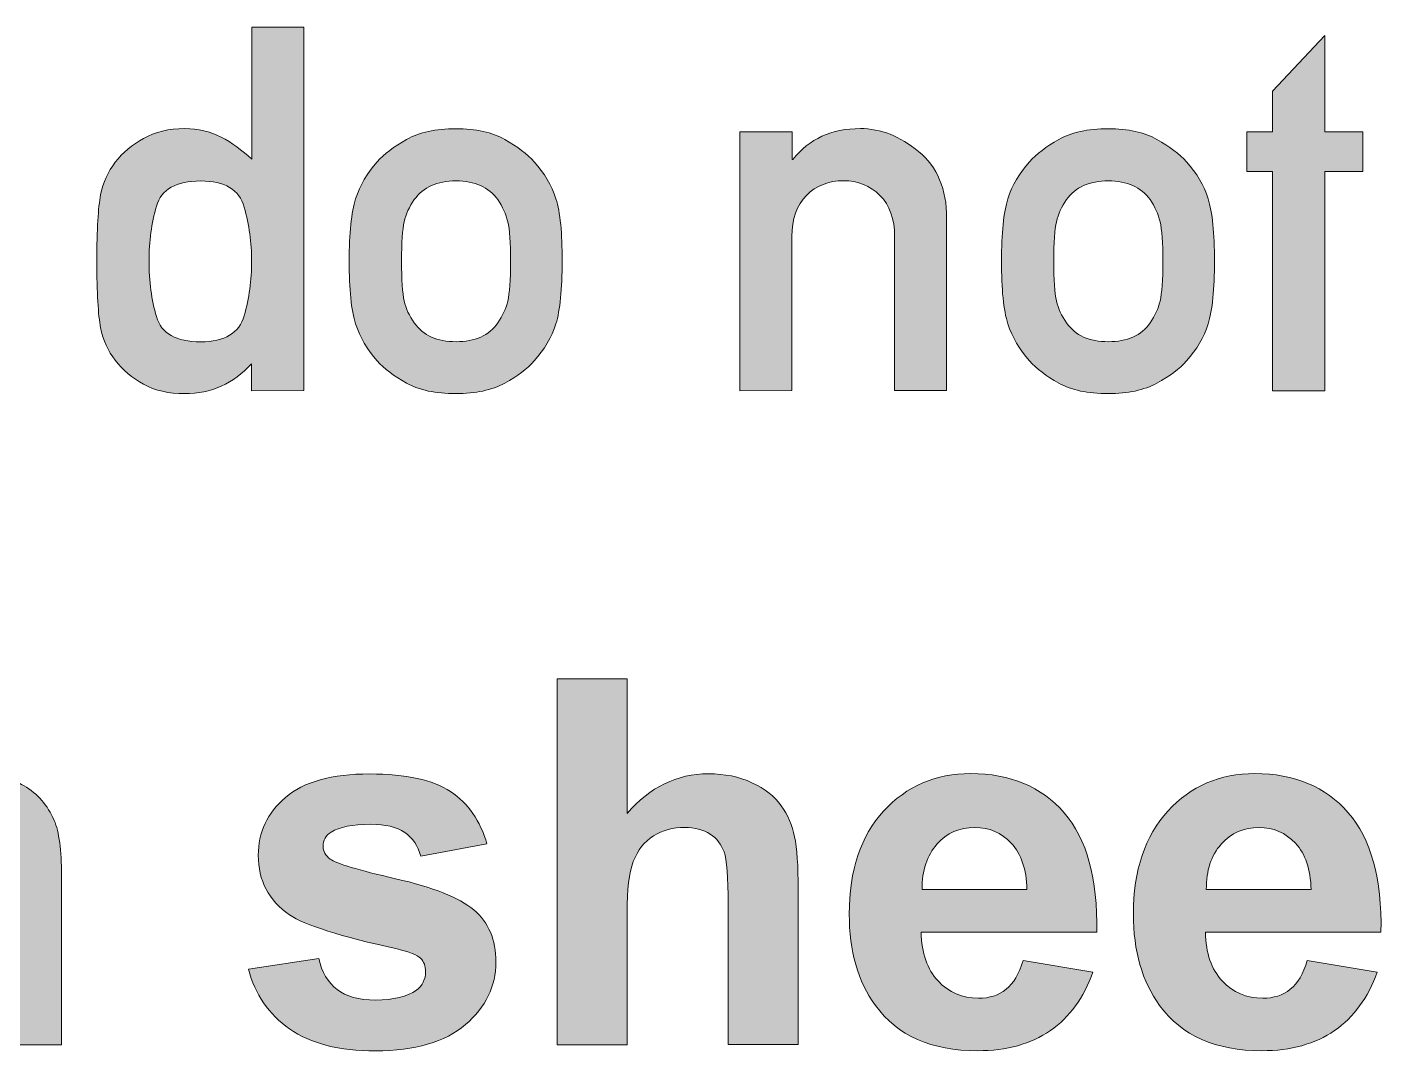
# Model space of a CAD drawing. Header units: inches. Extents: x 247 to 2765, y -1897 to -1110.
# Drawn here: x 1174.27 to 1185.49, y -1561.99 to -1553.51 of the extents above; entities that cross this region are included whole.
import ezdxf

# ---------------------------------------------------------------- set-up
doc = ezdxf.new("R2010")
doc.units = ezdxf.units.IN
doc.header["$MEASUREMENT"] = 0
doc.layers.add('Layer 1', color=7, linetype='Continuous')

# ---------------------------------------------------------------- blocks, each defined once
blk = doc.blocks.new('block 197')
at = {"layer": 'Layer 1', "true_color": 0x010101}
h = blk.add_hatch(color=18, dxfattribs=at)
h.dxf.hatch_style = 2
edge = h.paths.add_edge_path()
edge.add_spline(control_points=[(1176.129, -1556.522), (1176.129, -1556.522), (1176.129, -1556.298), (1176.129, -1556.298), (1175.979, -1556.464), (1175.794, -1556.546), (1175.575, -1556.546), (1175.443, -1556.546), (1175.33, -1556.521), (1175.234, -1556.468), (1175.139, -1556.417), (1175.061, -1556.35), (1175, -1556.27), (1174.94, -1556.193), (1174.899, -1556.103), (1174.878, -1555.999), (1174.858, -1555.895), (1174.847, -1555.711), (1174.847, -1555.447), (1174.847, -1555.185), (1174.858, -1555.002), (1174.878, -1554.9), (1174.899, -1554.797), (1174.94, -1554.706), (1175, -1554.629), (1175.061, -1554.549), (1175.14, -1554.483), (1175.234, -1554.431), (1175.33, -1554.378), (1175.443, -1554.35), (1175.575, -1554.35), (1175.686, -1554.35), (1175.786, -1554.374), (1175.876, -1554.421), (1175.965, -1554.467), (1176.05, -1554.529), (1176.13, -1554.604), (1176.13, -1554.604), (1176.13, -1553.509), (1176.13, -1553.509), (1176.13, -1553.509), (1176.563, -1553.509), (1176.563, -1553.509), (1176.563, -1553.509), (1176.563, -1556.521), (1176.563, -1556.521), (1176.563, -1556.521), (1176.129, -1556.522), (1176.129, -1556.522), (1176.129, -1556.522), (1176.129, -1556.522), (1176.129, -1556.522)], knot_values=[0, 0, 0, 0, 1, 1, 1, 2, 2, 2, 3, 3, 3, 4, 4, 4, 5, 5, 5, 6, 6, 6, 7, 7, 7, 8, 8, 8, 9, 9, 9, 10, 10, 10, 11, 11, 11, 12, 12, 12, 13, 13, 13, 14, 14, 14, 15, 15, 15, 16, 16, 16, 17, 17, 17, 17], degree=3, periodic=1)
edge = h.paths.add_edge_path()
edge.add_spline(control_points=[(1175.707, -1554.784), (1175.503, -1554.784), (1175.381, -1554.853), (1175.341, -1554.993), (1175.3, -1555.132), (1175.279, -1555.283), (1175.279, -1555.448), (1175.279, -1555.616), (1175.3, -1555.769), (1175.341, -1555.908), (1175.381, -1556.048), (1175.503, -1556.117), (1175.707, -1556.117), (1175.907, -1556.117), (1176.027, -1556.045), (1176.068, -1555.901), (1176.108, -1555.757), (1176.129, -1555.605), (1176.129, -1555.449), (1176.129, -1555.295), (1176.108, -1555.147), (1176.068, -1555.001), (1176.027, -1554.856), (1175.907, -1554.784), (1175.707, -1554.784)], knot_values=[0, 0, 0, 0, 1, 1, 1, 2, 2, 2, 3, 3, 3, 4, 4, 4, 5, 5, 5, 6, 6, 6, 7, 7, 7, 8, 8, 8, 8], degree=3, periodic=1)
h = blk.add_hatch(color=18, dxfattribs=at)
h.dxf.hatch_style = 2
h.paths.add_polyline_path([(1184.587, -1556.524), (1184.587, -1554.707), (1184.373, -1554.707), (1184.373, -1554.376), (1184.587, -1554.376), (1184.587, -1554.039), (1185.02, -1553.578), (1185.02, -1554.376), (1185.334, -1554.376), (1185.334, -1554.707), (1185.02, -1554.707), (1185.02, -1556.524)])
h = blk.add_hatch(color=18, dxfattribs=at)
h.dxf.hatch_style = 2
edge = h.paths.add_edge_path()
edge.add_spline(control_points=[(1176.937, -1555.447), (1176.937, -1555.217), (1176.955, -1555.044), (1176.991, -1554.932), (1177.026, -1554.819), (1177.086, -1554.717), (1177.169, -1554.626), (1177.228, -1554.561), (1177.309, -1554.499), (1177.413, -1554.44), (1177.517, -1554.381), (1177.654, -1554.351), (1177.821, -1554.351), (1177.987, -1554.351), (1178.122, -1554.381), (1178.226, -1554.44), (1178.33, -1554.499), (1178.412, -1554.561), (1178.471, -1554.626), (1178.554, -1554.717), (1178.613, -1554.819), (1178.65, -1554.932), (1178.686, -1555.044), (1178.702, -1555.217), (1178.702, -1555.447), (1178.702, -1555.681), (1178.684, -1555.854), (1178.65, -1555.968), (1178.613, -1556.081), (1178.554, -1556.183), (1178.471, -1556.274), (1178.412, -1556.34), (1178.331, -1556.402), (1178.226, -1556.459), (1178.121, -1556.517), (1177.985, -1556.546), (1177.821, -1556.546), (1177.653, -1556.546), (1177.517, -1556.517), (1177.413, -1556.459), (1177.309, -1556.402), (1177.228, -1556.339), (1177.169, -1556.274), (1177.086, -1556.183), (1177.027, -1556.081), (1176.991, -1555.968), (1176.954, -1555.855), (1176.937, -1555.682), (1176.937, -1555.447)], knot_values=[0, 0, 0, 0, 1, 1, 1, 2, 2, 2, 3, 3, 3, 4, 4, 4, 5, 5, 5, 6, 6, 6, 7, 7, 7, 8, 8, 8, 9, 9, 9, 10, 10, 10, 11, 11, 11, 12, 12, 12, 13, 13, 13, 14, 14, 14, 15, 15, 15, 16, 16, 16, 16], degree=3, periodic=1)
edge = h.paths.add_edge_path()
edge.add_spline(control_points=[(1178.275, -1555.451), (1178.275, -1555.295), (1178.267, -1555.186), (1178.251, -1555.122), (1178.235, -1555.058), (1178.208, -1554.997), (1178.17, -1554.939), (1178.094, -1554.835), (1177.979, -1554.783), (1177.823, -1554.783), (1177.665, -1554.783), (1177.55, -1554.835), (1177.477, -1554.939), (1177.435, -1554.997), (1177.407, -1555.058), (1177.393, -1555.122), (1177.378, -1555.186), (1177.371, -1555.293), (1177.371, -1555.447), (1177.371, -1555.603), (1177.378, -1555.715), (1177.393, -1555.778), (1177.407, -1555.842), (1177.435, -1555.903), (1177.477, -1555.959), (1177.55, -1556.064), (1177.665, -1556.116), (1177.823, -1556.116), (1177.979, -1556.116), (1178.095, -1556.064), (1178.17, -1555.959), (1178.208, -1555.903), (1178.237, -1555.843), (1178.251, -1555.779), (1178.266, -1555.716), (1178.275, -1555.607), (1178.275, -1555.451)], knot_values=[0, 0, 0, 0, 1, 1, 1, 2, 2, 2, 3, 3, 3, 4, 4, 4, 5, 5, 5, 6, 6, 6, 7, 7, 7, 8, 8, 8, 9, 9, 9, 10, 10, 10, 11, 11, 11, 12, 12, 12, 12], degree=3, periodic=1)
h = blk.add_hatch(color=18, dxfattribs=at)
h.dxf.hatch_style = 2
edge = h.paths.add_edge_path()
edge.add_spline(control_points=[(1180.174, -1556.522), (1180.174, -1556.522), (1180.174, -1554.376), (1180.174, -1554.376), (1180.174, -1554.376), (1180.607, -1554.376), (1180.607, -1554.376), (1180.607, -1554.376), (1180.607, -1554.605), (1180.607, -1554.605), (1180.607, -1554.605), (1180.614, -1554.605), (1180.614, -1554.605), (1180.748, -1554.436), (1180.934, -1554.35), (1181.172, -1554.35), (1181.339, -1554.35), (1181.5, -1554.414), (1181.655, -1554.54), (1181.809, -1554.667), (1181.887, -1554.852), (1181.887, -1555.094), (1181.887, -1555.094), (1181.887, -1556.521), (1181.887, -1556.521), (1181.887, -1556.521), (1181.456, -1556.521), (1181.456, -1556.521), (1181.456, -1556.521), (1181.456, -1555.243), (1181.456, -1555.243), (1181.456, -1555.099), (1181.415, -1554.986), (1181.334, -1554.904), (1181.253, -1554.823), (1181.153, -1554.782), (1181.033, -1554.782), (1180.908, -1554.782), (1180.806, -1554.822), (1180.726, -1554.904), (1180.645, -1554.985), (1180.604, -1555.099), (1180.604, -1555.243), (1180.604, -1555.243), (1180.604, -1556.521), (1180.604, -1556.521), (1180.604, -1556.521), (1180.174, -1556.522), (1180.174, -1556.522), (1180.174, -1556.522), (1180.174, -1556.522), (1180.174, -1556.522)], knot_values=[0, 0, 0, 0, 1, 1, 1, 2, 2, 2, 3, 3, 3, 4, 4, 4, 5, 5, 5, 6, 6, 6, 7, 7, 7, 8, 8, 8, 9, 9, 9, 10, 10, 10, 11, 11, 11, 12, 12, 12, 13, 13, 13, 14, 14, 14, 15, 15, 15, 16, 16, 16, 17, 17, 17, 17], degree=3, periodic=1)
h = blk.add_hatch(color=18, dxfattribs=at)
h.dxf.hatch_style = 2
edge = h.paths.add_edge_path()
edge.add_spline(control_points=[(1182.341, -1555.447), (1182.341, -1555.217), (1182.359, -1555.044), (1182.394, -1554.932), (1182.43, -1554.819), (1182.49, -1554.717), (1182.572, -1554.626), (1182.631, -1554.561), (1182.712, -1554.499), (1182.817, -1554.44), (1182.921, -1554.381), (1183.057, -1554.351), (1183.225, -1554.351), (1183.39, -1554.351), (1183.525, -1554.381), (1183.629, -1554.44), (1183.733, -1554.499), (1183.816, -1554.561), (1183.875, -1554.626), (1183.958, -1554.717), (1184.017, -1554.819), (1184.053, -1554.932), (1184.089, -1555.044), (1184.106, -1555.217), (1184.106, -1555.447), (1184.106, -1555.681), (1184.088, -1555.854), (1184.053, -1555.968), (1184.017, -1556.081), (1183.958, -1556.183), (1183.875, -1556.274), (1183.816, -1556.34), (1183.734, -1556.402), (1183.629, -1556.459), (1183.524, -1556.517), (1183.389, -1556.546), (1183.225, -1556.546), (1183.056, -1556.546), (1182.921, -1556.517), (1182.817, -1556.459), (1182.712, -1556.402), (1182.631, -1556.339), (1182.572, -1556.274), (1182.49, -1556.183), (1182.431, -1556.081), (1182.394, -1555.968), (1182.358, -1555.855), (1182.341, -1555.682), (1182.341, -1555.447)], knot_values=[0, 0, 0, 0, 1, 1, 1, 2, 2, 2, 3, 3, 3, 4, 4, 4, 5, 5, 5, 6, 6, 6, 7, 7, 7, 8, 8, 8, 9, 9, 9, 10, 10, 10, 11, 11, 11, 12, 12, 12, 13, 13, 13, 14, 14, 14, 15, 15, 15, 16, 16, 16, 16], degree=3, periodic=1)
edge = h.paths.add_edge_path()
edge.add_spline(control_points=[(1183.678, -1555.451), (1183.678, -1555.295), (1183.671, -1555.186), (1183.655, -1555.122), (1183.639, -1555.058), (1183.612, -1554.997), (1183.574, -1554.939), (1183.497, -1554.835), (1183.382, -1554.783), (1183.227, -1554.783), (1183.068, -1554.783), (1182.953, -1554.835), (1182.88, -1554.939), (1182.839, -1554.997), (1182.811, -1555.058), (1182.797, -1555.122), (1182.782, -1555.186), (1182.774, -1555.293), (1182.774, -1555.447), (1182.774, -1555.603), (1182.782, -1555.715), (1182.797, -1555.778), (1182.811, -1555.842), (1182.839, -1555.903), (1182.88, -1555.959), (1182.953, -1556.064), (1183.068, -1556.116), (1183.227, -1556.116), (1183.382, -1556.116), (1183.499, -1556.064), (1183.574, -1555.959), (1183.612, -1555.903), (1183.64, -1555.843), (1183.655, -1555.779), (1183.67, -1555.716), (1183.678, -1555.607), (1183.678, -1555.451)], knot_values=[0, 0, 0, 0, 1, 1, 1, 2, 2, 2, 3, 3, 3, 4, 4, 4, 5, 5, 5, 6, 6, 6, 7, 7, 7, 8, 8, 8, 9, 9, 9, 10, 10, 10, 11, 11, 11, 12, 12, 12, 12], degree=3, periodic=1)
at = {"layer": 'Layer 1', "lineweight": 0}
blk.add_lwpolyline([(1184.587, -1556.524), (1184.587, -1554.707), (1184.373, -1554.707), (1184.373, -1554.376), (1184.587, -1554.376), (1184.587, -1554.039), (1185.02, -1553.578), (1185.02, -1554.376), (1185.334, -1554.376), (1185.334, -1554.707), (1185.02, -1554.707), (1185.02, -1556.524), (1184.587, -1556.524)], dxfattribs=at)
for points, knots in [([(1176.129, -1556.522), (1176.129, -1556.522), (1176.129, -1556.298), (1176.129, -1556.298), (1175.979, -1556.464), (1175.794, -1556.546), (1175.575, -1556.546), (1175.443, -1556.546), (1175.33, -1556.521), (1175.234, -1556.468), (1175.139, -1556.417), (1175.061, -1556.35), (1175, -1556.27), (1174.94, -1556.193), (1174.899, -1556.103), (1174.878, -1555.999), (1174.858, -1555.895), (1174.847, -1555.711), (1174.847, -1555.447), (1174.847, -1555.185), (1174.858, -1555.002), (1174.878, -1554.9), (1174.899, -1554.797), (1174.94, -1554.706), (1175, -1554.629), (1175.061, -1554.549), (1175.14, -1554.483), (1175.234, -1554.431), (1175.33, -1554.378), (1175.443, -1554.35), (1175.575, -1554.35), (1175.686, -1554.35), (1175.786, -1554.374), (1175.876, -1554.421), (1175.965, -1554.467), (1176.05, -1554.529), (1176.13, -1554.604), (1176.13, -1554.604), (1176.13, -1553.509), (1176.13, -1553.509), (1176.13, -1553.509), (1176.563, -1553.509), (1176.563, -1553.509), (1176.563, -1553.509), (1176.563, -1556.521), (1176.563, -1556.521), (1176.563, -1556.521), (1176.129, -1556.522), (1176.129, -1556.522), (1176.129, -1556.522), (1176.129, -1556.522), (1176.129, -1556.522)], [0, 0, 0, 0, 1, 1, 1, 2, 2, 2, 3, 3, 3, 4, 4, 4, 5, 5, 5, 6, 6, 6, 7, 7, 7, 8, 8, 8, 9, 9, 9, 10, 10, 10, 11, 11, 11, 12, 12, 12, 13, 13, 13, 14, 14, 14, 15, 15, 15, 16, 16, 16, 17, 17, 17, 17]), ([(1176.937, -1555.447), (1176.937, -1555.217), (1176.955, -1555.044), (1176.991, -1554.932), (1177.026, -1554.819), (1177.086, -1554.717), (1177.169, -1554.626), (1177.228, -1554.561), (1177.309, -1554.499), (1177.413, -1554.44), (1177.517, -1554.381), (1177.654, -1554.351), (1177.821, -1554.351), (1177.987, -1554.351), (1178.122, -1554.381), (1178.226, -1554.44), (1178.33, -1554.499), (1178.412, -1554.561), (1178.471, -1554.626), (1178.554, -1554.717), (1178.613, -1554.819), (1178.65, -1554.932), (1178.686, -1555.044), (1178.702, -1555.217), (1178.702, -1555.447), (1178.702, -1555.681), (1178.684, -1555.854), (1178.65, -1555.968), (1178.613, -1556.081), (1178.554, -1556.183), (1178.471, -1556.274), (1178.412, -1556.34), (1178.331, -1556.402), (1178.226, -1556.459), (1178.121, -1556.517), (1177.985, -1556.546), (1177.821, -1556.546), (1177.653, -1556.546), (1177.517, -1556.517), (1177.413, -1556.459), (1177.309, -1556.402), (1177.228, -1556.339), (1177.169, -1556.274), (1177.086, -1556.183), (1177.027, -1556.081), (1176.991, -1555.968), (1176.954, -1555.855), (1176.937, -1555.682), (1176.937, -1555.447)], [0, 0, 0, 0, 1, 1, 1, 2, 2, 2, 3, 3, 3, 4, 4, 4, 5, 5, 5, 6, 6, 6, 7, 7, 7, 8, 8, 8, 9, 9, 9, 10, 10, 10, 11, 11, 11, 12, 12, 12, 13, 13, 13, 14, 14, 14, 15, 15, 15, 16, 16, 16, 16]), ([(1180.174, -1556.522), (1180.174, -1556.522), (1180.174, -1554.376), (1180.174, -1554.376), (1180.174, -1554.376), (1180.607, -1554.376), (1180.607, -1554.376), (1180.607, -1554.376), (1180.607, -1554.605), (1180.607, -1554.605), (1180.607, -1554.605), (1180.614, -1554.605), (1180.614, -1554.605), (1180.748, -1554.436), (1180.934, -1554.35), (1181.172, -1554.35), (1181.339, -1554.35), (1181.5, -1554.414), (1181.655, -1554.54), (1181.809, -1554.667), (1181.887, -1554.852), (1181.887, -1555.094), (1181.887, -1555.094), (1181.887, -1556.521), (1181.887, -1556.521), (1181.887, -1556.521), (1181.456, -1556.521), (1181.456, -1556.521), (1181.456, -1556.521), (1181.456, -1555.243), (1181.456, -1555.243), (1181.456, -1555.099), (1181.415, -1554.986), (1181.334, -1554.904), (1181.253, -1554.823), (1181.153, -1554.782), (1181.033, -1554.782), (1180.908, -1554.782), (1180.806, -1554.822), (1180.726, -1554.904), (1180.645, -1554.985), (1180.604, -1555.099), (1180.604, -1555.243), (1180.604, -1555.243), (1180.604, -1556.521), (1180.604, -1556.521), (1180.604, -1556.521), (1180.174, -1556.522), (1180.174, -1556.522), (1180.174, -1556.522), (1180.174, -1556.522), (1180.174, -1556.522)], [0, 0, 0, 0, 1, 1, 1, 2, 2, 2, 3, 3, 3, 4, 4, 4, 5, 5, 5, 6, 6, 6, 7, 7, 7, 8, 8, 8, 9, 9, 9, 10, 10, 10, 11, 11, 11, 12, 12, 12, 13, 13, 13, 14, 14, 14, 15, 15, 15, 16, 16, 16, 17, 17, 17, 17]), ([(1182.341, -1555.447), (1182.341, -1555.217), (1182.359, -1555.044), (1182.394, -1554.932), (1182.43, -1554.819), (1182.49, -1554.717), (1182.572, -1554.626), (1182.631, -1554.561), (1182.712, -1554.499), (1182.817, -1554.44), (1182.921, -1554.381), (1183.057, -1554.351), (1183.225, -1554.351), (1183.39, -1554.351), (1183.525, -1554.381), (1183.629, -1554.44), (1183.733, -1554.499), (1183.816, -1554.561), (1183.875, -1554.626), (1183.958, -1554.717), (1184.017, -1554.819), (1184.053, -1554.932), (1184.089, -1555.044), (1184.106, -1555.217), (1184.106, -1555.447), (1184.106, -1555.681), (1184.088, -1555.854), (1184.053, -1555.968), (1184.017, -1556.081), (1183.958, -1556.183), (1183.875, -1556.274), (1183.816, -1556.34), (1183.734, -1556.402), (1183.629, -1556.459), (1183.524, -1556.517), (1183.389, -1556.546), (1183.225, -1556.546), (1183.056, -1556.546), (1182.921, -1556.517), (1182.817, -1556.459), (1182.712, -1556.402), (1182.631, -1556.339), (1182.572, -1556.274), (1182.49, -1556.183), (1182.431, -1556.081), (1182.394, -1555.968), (1182.358, -1555.855), (1182.341, -1555.682), (1182.341, -1555.447)], [0, 0, 0, 0, 1, 1, 1, 2, 2, 2, 3, 3, 3, 4, 4, 4, 5, 5, 5, 6, 6, 6, 7, 7, 7, 8, 8, 8, 9, 9, 9, 10, 10, 10, 11, 11, 11, 12, 12, 12, 13, 13, 13, 14, 14, 14, 15, 15, 15, 16, 16, 16, 16]), ([(1175.707, -1554.784), (1175.503, -1554.784), (1175.381, -1554.853), (1175.341, -1554.993), (1175.3, -1555.132), (1175.279, -1555.283), (1175.279, -1555.448), (1175.279, -1555.616), (1175.3, -1555.769), (1175.341, -1555.908), (1175.381, -1556.048), (1175.503, -1556.117), (1175.707, -1556.117), (1175.907, -1556.117), (1176.027, -1556.045), (1176.068, -1555.901), (1176.108, -1555.757), (1176.129, -1555.605), (1176.129, -1555.449), (1176.129, -1555.295), (1176.108, -1555.147), (1176.068, -1555.001), (1176.027, -1554.856), (1175.907, -1554.784), (1175.707, -1554.784)], [0, 0, 0, 0, 1, 1, 1, 2, 2, 2, 3, 3, 3, 4, 4, 4, 5, 5, 5, 6, 6, 6, 7, 7, 7, 8, 8, 8, 8]), ([(1178.275, -1555.451), (1178.275, -1555.295), (1178.267, -1555.186), (1178.251, -1555.122), (1178.235, -1555.058), (1178.208, -1554.997), (1178.17, -1554.939), (1178.094, -1554.835), (1177.979, -1554.783), (1177.823, -1554.783), (1177.665, -1554.783), (1177.55, -1554.835), (1177.477, -1554.939), (1177.435, -1554.997), (1177.407, -1555.058), (1177.393, -1555.122), (1177.378, -1555.186), (1177.371, -1555.293), (1177.371, -1555.447), (1177.371, -1555.603), (1177.378, -1555.715), (1177.393, -1555.778), (1177.407, -1555.842), (1177.435, -1555.903), (1177.477, -1555.959), (1177.55, -1556.064), (1177.665, -1556.116), (1177.823, -1556.116), (1177.979, -1556.116), (1178.095, -1556.064), (1178.17, -1555.959), (1178.208, -1555.903), (1178.237, -1555.843), (1178.251, -1555.779), (1178.266, -1555.716), (1178.275, -1555.607), (1178.275, -1555.451)], [0, 0, 0, 0, 1, 1, 1, 2, 2, 2, 3, 3, 3, 4, 4, 4, 5, 5, 5, 6, 6, 6, 7, 7, 7, 8, 8, 8, 9, 9, 9, 10, 10, 10, 11, 11, 11, 12, 12, 12, 12]), ([(1183.678, -1555.451), (1183.678, -1555.295), (1183.671, -1555.186), (1183.655, -1555.122), (1183.639, -1555.058), (1183.612, -1554.997), (1183.574, -1554.939), (1183.497, -1554.835), (1183.382, -1554.783), (1183.227, -1554.783), (1183.068, -1554.783), (1182.953, -1554.835), (1182.88, -1554.939), (1182.839, -1554.997), (1182.811, -1555.058), (1182.797, -1555.122), (1182.782, -1555.186), (1182.774, -1555.293), (1182.774, -1555.447), (1182.774, -1555.603), (1182.782, -1555.715), (1182.797, -1555.778), (1182.811, -1555.842), (1182.839, -1555.903), (1182.88, -1555.959), (1182.953, -1556.064), (1183.068, -1556.116), (1183.227, -1556.116), (1183.382, -1556.116), (1183.499, -1556.064), (1183.574, -1555.959), (1183.612, -1555.903), (1183.64, -1555.843), (1183.655, -1555.779), (1183.67, -1555.716), (1183.678, -1555.607), (1183.678, -1555.451)], [0, 0, 0, 0, 1, 1, 1, 2, 2, 2, 3, 3, 3, 4, 4, 4, 5, 5, 5, 6, 6, 6, 7, 7, 7, 8, 8, 8, 9, 9, 9, 10, 10, 10, 11, 11, 11, 12, 12, 12, 12])]:
    blk.add_open_spline(points, degree=3, knots=knots, dxfattribs=at)
blk = doc.blocks.new('block 198')
at = {"layer": 'Layer 1', "true_color": 0x010101}
h = blk.add_hatch(color=18, dxfattribs=at)
h.dxf.hatch_style = 2
edge = h.paths.add_edge_path()
edge.add_spline(control_points=[(1179.241, -1558.91), (1179.241, -1558.91), (1179.241, -1560.024), (1179.241, -1560.024), (1179.429, -1559.805), (1179.653, -1559.696), (1179.913, -1559.696), (1180.047, -1559.696), (1180.167, -1559.719), (1180.274, -1559.77), (1180.382, -1559.82), (1180.462, -1559.883), (1180.517, -1559.96), (1180.57, -1560.037), (1180.608, -1560.123), (1180.627, -1560.217), (1180.647, -1560.311), (1180.657, -1560.456), (1180.657, -1560.653), (1180.657, -1560.653), (1180.657, -1561.939), (1180.657, -1561.939), (1180.657, -1561.939), (1180.077, -1561.939), (1180.077, -1561.939), (1180.077, -1561.939), (1180.077, -1560.781), (1180.077, -1560.781), (1180.077, -1560.551), (1180.066, -1560.405), (1180.043, -1560.343), (1180.02, -1560.28), (1179.982, -1560.231), (1179.927, -1560.195), (1179.871, -1560.158), (1179.801, -1560.14), (1179.716, -1560.14), (1179.621, -1560.14), (1179.533, -1560.163), (1179.459, -1560.21), (1179.383, -1560.257), (1179.327, -1560.328), (1179.291, -1560.422), (1179.256, -1560.517), (1179.239, -1560.656), (1179.239, -1560.842), (1179.239, -1560.842), (1179.239, -1561.94), (1179.239, -1561.94), (1179.239, -1561.94), (1178.659, -1561.94), (1178.659, -1561.94), (1178.659, -1561.94), (1178.659, -1558.91), (1178.659, -1558.91), (1178.659, -1558.91), (1179.241, -1558.91), (1179.241, -1558.91), (1179.241, -1558.91), (1179.241, -1558.91), (1179.241, -1558.91)], knot_values=[0, 0, 0, 0, 1, 1, 1, 2, 2, 2, 3, 3, 3, 4, 4, 4, 5, 5, 5, 6, 6, 6, 7, 7, 7, 8, 8, 8, 9, 9, 9, 10, 10, 10, 11, 11, 11, 12, 12, 12, 13, 13, 13, 14, 14, 14, 15, 15, 15, 16, 16, 16, 17, 17, 17, 18, 18, 18, 19, 19, 19, 20, 20, 20, 20], degree=3, periodic=1)
h = blk.add_hatch(color=18, dxfattribs=at)
h.dxf.hatch_style = 2
edge = h.paths.add_edge_path()
edge.add_spline(control_points=[(1171.324, -1559.745), (1171.324, -1559.745), (1171.86, -1559.745), (1171.86, -1559.745), (1171.86, -1559.745), (1171.86, -1560.046), (1171.86, -1560.046), (1172.052, -1559.813), (1172.279, -1559.697), (1172.544, -1559.697), (1172.684, -1559.697), (1172.806, -1559.726), (1172.91, -1559.784), (1173.013, -1559.841), (1173.098, -1559.929), (1173.165, -1560.046), (1173.261, -1559.929), (1173.365, -1559.841), (1173.477, -1559.784), (1173.588, -1559.726), (1173.707, -1559.697), (1173.835, -1559.697), (1173.996, -1559.697), (1174.132, -1559.729), (1174.244, -1559.795), (1174.355, -1559.86), (1174.439, -1559.956), (1174.494, -1560.082), (1174.534, -1560.177), (1174.554, -1560.327), (1174.554, -1560.537), (1174.554, -1560.537), (1174.554, -1561.94), (1174.554, -1561.94), (1174.554, -1561.94), (1173.973, -1561.94), (1173.973, -1561.94), (1173.973, -1561.94), (1173.973, -1560.685), (1173.973, -1560.685), (1173.973, -1560.467), (1173.953, -1560.327), (1173.913, -1560.264), (1173.861, -1560.182), (1173.777, -1560.139), (1173.666, -1560.139), (1173.585, -1560.139), (1173.509, -1560.164), (1173.437, -1560.214), (1173.365, -1560.264), (1173.313, -1560.336), (1173.282, -1560.432), (1173.251, -1560.527), (1173.234, -1560.679), (1173.234, -1560.886), (1173.234, -1560.886), (1173.234, -1561.939), (1173.234, -1561.939), (1173.234, -1561.939), (1172.653, -1561.939), (1172.653, -1561.939), (1172.653, -1561.939), (1172.653, -1560.736), (1172.653, -1560.736), (1172.653, -1560.523), (1172.643, -1560.385), (1172.622, -1560.323), (1172.601, -1560.26), (1172.57, -1560.214), (1172.526, -1560.184), (1172.483, -1560.154), (1172.424, -1560.138), (1172.35, -1560.138), (1172.26, -1560.138), (1172.179, -1560.162), (1172.108, -1560.211), (1172.035, -1560.259), (1171.984, -1560.329), (1171.953, -1560.419), (1171.922, -1560.51), (1171.907, -1560.662), (1171.907, -1560.872), (1171.907, -1560.872), (1171.907, -1561.938), (1171.907, -1561.938), (1171.907, -1561.938), (1171.326, -1561.938), (1171.326, -1561.938), (1171.326, -1561.938), (1171.326, -1559.743), (1171.326, -1559.743), (1171.326, -1559.743), (1171.325, -1559.743), (1171.325, -1559.743), (1171.325, -1559.743), (1171.325, -1559.745), (1171.325, -1559.745), (1171.325, -1559.745), (1171.324, -1559.745), (1171.324, -1559.745)], knot_values=[0, 0, 0, 0, 1, 1, 1, 2, 2, 2, 3, 3, 3, 4, 4, 4, 5, 5, 5, 6, 6, 6, 7, 7, 7, 8, 8, 8, 9, 9, 9, 10, 10, 10, 11, 11, 11, 12, 12, 12, 13, 13, 13, 14, 14, 14, 15, 15, 15, 16, 16, 16, 17, 17, 17, 18, 18, 18, 19, 19, 19, 20, 20, 20, 21, 21, 21, 22, 22, 22, 23, 23, 23, 24, 24, 24, 25, 25, 25, 26, 26, 26, 27, 27, 27, 28, 28, 28, 29, 29, 29, 30, 30, 30, 31, 31, 31, 32, 32, 32, 33, 33, 33, 33], degree=3, periodic=1)
h = blk.add_hatch(color=18, dxfattribs=at)
h.dxf.hatch_style = 2
edge = h.paths.add_edge_path()
edge.add_spline(control_points=[(1176.103, -1561.315), (1176.103, -1561.315), (1176.686, -1561.226), (1176.686, -1561.226), (1176.71, -1561.338), (1176.761, -1561.424), (1176.837, -1561.483), (1176.912, -1561.541), (1177.019, -1561.57), (1177.155, -1561.57), (1177.305, -1561.57), (1177.418, -1561.543), (1177.494, -1561.489), (1177.546, -1561.45), (1177.57, -1561.398), (1177.57, -1561.334), (1177.57, -1561.29), (1177.557, -1561.253), (1177.529, -1561.224), (1177.5, -1561.197), (1177.435, -1561.171), (1177.335, -1561.147), (1176.866, -1561.043), (1176.569, -1560.949), (1176.444, -1560.864), (1176.271, -1560.745), (1176.184, -1560.58), (1176.184, -1560.371), (1176.184, -1560.18), (1176.259, -1560.021), (1176.41, -1559.891), (1176.56, -1559.761), (1176.793, -1559.697), (1177.108, -1559.697), (1177.409, -1559.697), (1177.631, -1559.746), (1177.777, -1559.843), (1177.923, -1559.94), (1178.024, -1560.086), (1178.079, -1560.277), (1178.079, -1560.277), (1177.53, -1560.378), (1177.53, -1560.378), (1177.508, -1560.293), (1177.463, -1560.227), (1177.397, -1560.182), (1177.331, -1560.136), (1177.238, -1560.114), (1177.117, -1560.114), (1176.964, -1560.114), (1176.854, -1560.136), (1176.788, -1560.178), (1176.744, -1560.209), (1176.721, -1560.247), (1176.721, -1560.296), (1176.721, -1560.337), (1176.742, -1560.373), (1176.779, -1560.402), (1176.832, -1560.439), (1177.013, -1560.495), (1177.322, -1560.565), (1177.631, -1560.635), (1177.847, -1560.721), (1177.97, -1560.823), (1178.092, -1560.926), (1178.153, -1561.07), (1178.153, -1561.256), (1178.153, -1561.456), (1178.069, -1561.63), (1177.9, -1561.774), (1177.732, -1561.919), (1177.483, -1561.991), (1177.155, -1561.991), (1176.854, -1561.991), (1176.618, -1561.931), (1176.444, -1561.809), (1176.27, -1561.687), (1176.157, -1561.522), (1176.103, -1561.315)], knot_values=[0, 0, 0, 0, 1, 1, 1, 2, 2, 2, 3, 3, 3, 4, 4, 4, 5, 5, 5, 6, 6, 6, 7, 7, 7, 8, 8, 8, 9, 9, 9, 10, 10, 10, 11, 11, 11, 12, 12, 12, 13, 13, 13, 14, 14, 14, 15, 15, 15, 16, 16, 16, 17, 17, 17, 18, 18, 18, 19, 19, 19, 20, 20, 20, 21, 21, 21, 22, 22, 22, 23, 23, 23, 24, 24, 24, 25, 25, 25, 26, 26, 26, 26], degree=3, periodic=1)
h = blk.add_hatch(color=18, dxfattribs=at)
h.dxf.hatch_style = 2
edge = h.paths.add_edge_path()
edge.add_spline(control_points=[(1182.52, -1561.242), (1182.52, -1561.242), (1183.098, -1561.339), (1183.098, -1561.339), (1183.024, -1561.551), (1182.906, -1561.713), (1182.746, -1561.823), (1182.585, -1561.934), (1182.386, -1561.99), (1182.143, -1561.99), (1181.762, -1561.99), (1181.479, -1561.865), (1181.297, -1561.615), (1181.152, -1561.416), (1181.08, -1561.164), (1181.08, -1560.858), (1181.08, -1560.495), (1181.175, -1560.21), (1181.365, -1560.004), (1181.555, -1559.798), (1181.797, -1559.694), (1182.087, -1559.694), (1182.414, -1559.694), (1182.671, -1559.802), (1182.86, -1560.018), (1183.048, -1560.233), (1183.139, -1560.564), (1183.13, -1561.009), (1183.13, -1561.009), (1181.675, -1561.009), (1181.675, -1561.009), (1181.68, -1561.182), (1181.727, -1561.316), (1181.816, -1561.412), (1181.905, -1561.508), (1182.017, -1561.555), (1182.151, -1561.555), (1182.242, -1561.555), (1182.318, -1561.531), (1182.379, -1561.481), (1182.441, -1561.432), (1182.488, -1561.353), (1182.52, -1561.242)], knot_values=[0, 0, 0, 0, 1, 1, 1, 2, 2, 2, 3, 3, 3, 4, 4, 4, 5, 5, 5, 6, 6, 6, 7, 7, 7, 8, 8, 8, 9, 9, 9, 10, 10, 10, 11, 11, 11, 12, 12, 12, 13, 13, 13, 14, 14, 14, 14], degree=3, periodic=1)
edge = h.paths.add_edge_path()
edge.add_spline(control_points=[(1182.552, -1560.655), (1182.548, -1560.486), (1182.505, -1560.359), (1182.422, -1560.271), (1182.34, -1560.184), (1182.239, -1560.14), (1182.121, -1560.14), (1181.994, -1560.14), (1181.889, -1560.186), (1181.806, -1560.279), (1181.724, -1560.372), (1181.682, -1560.496), (1181.684, -1560.655), (1181.684, -1560.655), (1182.552, -1560.655), (1182.552, -1560.655)], knot_values=[0, 0, 0, 0, 1, 1, 1, 2, 2, 2, 3, 3, 3, 4, 4, 4, 5, 5, 5, 5], degree=3, periodic=1)
h = blk.add_hatch(color=18, dxfattribs=at)
h.dxf.hatch_style = 2
edge = h.paths.add_edge_path()
edge.add_spline(control_points=[(1184.874, -1561.242), (1184.874, -1561.242), (1185.453, -1561.339), (1185.453, -1561.339), (1185.378, -1561.551), (1185.26, -1561.713), (1185.1, -1561.823), (1184.939, -1561.934), (1184.74, -1561.99), (1184.498, -1561.99), (1184.117, -1561.99), (1183.833, -1561.865), (1183.651, -1561.615), (1183.506, -1561.416), (1183.434, -1561.164), (1183.434, -1560.858), (1183.434, -1560.495), (1183.53, -1560.21), (1183.72, -1560.004), (1183.91, -1559.798), (1184.151, -1559.694), (1184.441, -1559.694), (1184.768, -1559.694), (1185.026, -1559.802), (1185.214, -1560.018), (1185.402, -1560.233), (1185.493, -1560.564), (1185.485, -1561.009), (1185.485, -1561.009), (1184.03, -1561.009), (1184.03, -1561.009), (1184.034, -1561.182), (1184.081, -1561.316), (1184.17, -1561.412), (1184.259, -1561.508), (1184.371, -1561.555), (1184.505, -1561.555), (1184.596, -1561.555), (1184.672, -1561.531), (1184.734, -1561.481), (1184.795, -1561.432), (1184.842, -1561.353), (1184.874, -1561.242)], knot_values=[0, 0, 0, 0, 1, 1, 1, 2, 2, 2, 3, 3, 3, 4, 4, 4, 5, 5, 5, 6, 6, 6, 7, 7, 7, 8, 8, 8, 9, 9, 9, 10, 10, 10, 11, 11, 11, 12, 12, 12, 13, 13, 13, 14, 14, 14, 14], degree=3, periodic=1)
edge = h.paths.add_edge_path()
edge.add_spline(control_points=[(1184.906, -1560.655), (1184.902, -1560.486), (1184.859, -1560.359), (1184.777, -1560.271), (1184.694, -1560.184), (1184.593, -1560.14), (1184.475, -1560.14), (1184.349, -1560.14), (1184.244, -1560.186), (1184.161, -1560.279), (1184.078, -1560.372), (1184.037, -1560.496), (1184.038, -1560.655), (1184.038, -1560.655), (1184.906, -1560.655), (1184.906, -1560.655)], knot_values=[0, 0, 0, 0, 1, 1, 1, 2, 2, 2, 3, 3, 3, 4, 4, 4, 5, 5, 5, 5], degree=3, periodic=1)
at = {"layer": 'Layer 1', "lineweight": 0}
for points, knots in [([(1179.241, -1558.91), (1179.241, -1558.91), (1179.241, -1560.024), (1179.241, -1560.024), (1179.429, -1559.805), (1179.653, -1559.696), (1179.913, -1559.696), (1180.047, -1559.696), (1180.167, -1559.719), (1180.274, -1559.77), (1180.382, -1559.82), (1180.462, -1559.883), (1180.517, -1559.96), (1180.57, -1560.037), (1180.608, -1560.123), (1180.627, -1560.217), (1180.647, -1560.311), (1180.657, -1560.456), (1180.657, -1560.653), (1180.657, -1560.653), (1180.657, -1561.939), (1180.657, -1561.939), (1180.657, -1561.939), (1180.077, -1561.939), (1180.077, -1561.939), (1180.077, -1561.939), (1180.077, -1560.781), (1180.077, -1560.781), (1180.077, -1560.551), (1180.066, -1560.405), (1180.043, -1560.343), (1180.02, -1560.28), (1179.982, -1560.231), (1179.927, -1560.195), (1179.871, -1560.158), (1179.801, -1560.14), (1179.716, -1560.14), (1179.621, -1560.14), (1179.533, -1560.163), (1179.459, -1560.21), (1179.383, -1560.257), (1179.327, -1560.328), (1179.291, -1560.422), (1179.256, -1560.517), (1179.239, -1560.656), (1179.239, -1560.842), (1179.239, -1560.842), (1179.239, -1561.94), (1179.239, -1561.94), (1179.239, -1561.94), (1178.659, -1561.94), (1178.659, -1561.94), (1178.659, -1561.94), (1178.659, -1558.91), (1178.659, -1558.91), (1178.659, -1558.91), (1179.241, -1558.91), (1179.241, -1558.91), (1179.241, -1558.91), (1179.241, -1558.91), (1179.241, -1558.91)], [0, 0, 0, 0, 1, 1, 1, 2, 2, 2, 3, 3, 3, 4, 4, 4, 5, 5, 5, 6, 6, 6, 7, 7, 7, 8, 8, 8, 9, 9, 9, 10, 10, 10, 11, 11, 11, 12, 12, 12, 13, 13, 13, 14, 14, 14, 15, 15, 15, 16, 16, 16, 17, 17, 17, 18, 18, 18, 19, 19, 19, 20, 20, 20, 20]), ([(1171.324, -1559.745), (1171.324, -1559.745), (1171.86, -1559.745), (1171.86, -1559.745), (1171.86, -1559.745), (1171.86, -1560.046), (1171.86, -1560.046), (1172.052, -1559.813), (1172.279, -1559.697), (1172.544, -1559.697), (1172.684, -1559.697), (1172.806, -1559.726), (1172.91, -1559.784), (1173.013, -1559.841), (1173.098, -1559.929), (1173.165, -1560.046), (1173.261, -1559.929), (1173.365, -1559.841), (1173.477, -1559.784), (1173.588, -1559.726), (1173.707, -1559.697), (1173.835, -1559.697), (1173.996, -1559.697), (1174.132, -1559.729), (1174.244, -1559.795), (1174.355, -1559.86), (1174.439, -1559.956), (1174.494, -1560.082), (1174.534, -1560.177), (1174.554, -1560.327), (1174.554, -1560.537), (1174.554, -1560.537), (1174.554, -1561.94), (1174.554, -1561.94), (1174.554, -1561.94), (1173.973, -1561.94), (1173.973, -1561.94), (1173.973, -1561.94), (1173.973, -1560.685), (1173.973, -1560.685), (1173.973, -1560.467), (1173.953, -1560.327), (1173.913, -1560.264), (1173.861, -1560.182), (1173.777, -1560.139), (1173.666, -1560.139), (1173.585, -1560.139), (1173.509, -1560.164), (1173.437, -1560.214), (1173.365, -1560.264), (1173.313, -1560.336), (1173.282, -1560.432), (1173.251, -1560.527), (1173.234, -1560.679), (1173.234, -1560.886), (1173.234, -1560.886), (1173.234, -1561.939), (1173.234, -1561.939), (1173.234, -1561.939), (1172.653, -1561.939), (1172.653, -1561.939), (1172.653, -1561.939), (1172.653, -1560.736), (1172.653, -1560.736), (1172.653, -1560.523), (1172.643, -1560.385), (1172.622, -1560.323), (1172.601, -1560.26), (1172.57, -1560.214), (1172.526, -1560.184), (1172.483, -1560.154), (1172.424, -1560.138), (1172.35, -1560.138), (1172.26, -1560.138), (1172.179, -1560.162), (1172.108, -1560.211), (1172.035, -1560.259), (1171.984, -1560.329), (1171.953, -1560.419), (1171.922, -1560.51), (1171.907, -1560.662), (1171.907, -1560.872), (1171.907, -1560.872), (1171.907, -1561.938), (1171.907, -1561.938), (1171.907, -1561.938), (1171.326, -1561.938), (1171.326, -1561.938), (1171.326, -1561.938), (1171.326, -1559.743), (1171.326, -1559.743), (1171.326, -1559.743), (1171.325, -1559.743), (1171.325, -1559.743), (1171.325, -1559.743), (1171.325, -1559.745), (1171.325, -1559.745), (1171.325, -1559.745), (1171.324, -1559.745), (1171.324, -1559.745)], [0, 0, 0, 0, 1, 1, 1, 2, 2, 2, 3, 3, 3, 4, 4, 4, 5, 5, 5, 6, 6, 6, 7, 7, 7, 8, 8, 8, 9, 9, 9, 10, 10, 10, 11, 11, 11, 12, 12, 12, 13, 13, 13, 14, 14, 14, 15, 15, 15, 16, 16, 16, 17, 17, 17, 18, 18, 18, 19, 19, 19, 20, 20, 20, 21, 21, 21, 22, 22, 22, 23, 23, 23, 24, 24, 24, 25, 25, 25, 26, 26, 26, 27, 27, 27, 28, 28, 28, 29, 29, 29, 30, 30, 30, 31, 31, 31, 32, 32, 32, 33, 33, 33, 33]), ([(1176.103, -1561.315), (1176.103, -1561.315), (1176.686, -1561.226), (1176.686, -1561.226), (1176.71, -1561.338), (1176.761, -1561.424), (1176.837, -1561.483), (1176.912, -1561.541), (1177.019, -1561.57), (1177.155, -1561.57), (1177.305, -1561.57), (1177.418, -1561.543), (1177.494, -1561.489), (1177.546, -1561.45), (1177.57, -1561.398), (1177.57, -1561.334), (1177.57, -1561.29), (1177.557, -1561.253), (1177.529, -1561.224), (1177.5, -1561.197), (1177.435, -1561.171), (1177.335, -1561.147), (1176.866, -1561.043), (1176.569, -1560.949), (1176.444, -1560.864), (1176.271, -1560.745), (1176.184, -1560.58), (1176.184, -1560.371), (1176.184, -1560.18), (1176.259, -1560.021), (1176.41, -1559.891), (1176.56, -1559.761), (1176.793, -1559.697), (1177.108, -1559.697), (1177.409, -1559.697), (1177.631, -1559.746), (1177.777, -1559.843), (1177.923, -1559.94), (1178.024, -1560.086), (1178.079, -1560.277), (1178.079, -1560.277), (1177.53, -1560.378), (1177.53, -1560.378), (1177.508, -1560.293), (1177.463, -1560.227), (1177.397, -1560.182), (1177.331, -1560.136), (1177.238, -1560.114), (1177.117, -1560.114), (1176.964, -1560.114), (1176.854, -1560.136), (1176.788, -1560.178), (1176.744, -1560.209), (1176.721, -1560.247), (1176.721, -1560.296), (1176.721, -1560.337), (1176.742, -1560.373), (1176.779, -1560.402), (1176.832, -1560.439), (1177.013, -1560.495), (1177.322, -1560.565), (1177.631, -1560.635), (1177.847, -1560.721), (1177.97, -1560.823), (1178.092, -1560.926), (1178.153, -1561.07), (1178.153, -1561.256), (1178.153, -1561.456), (1178.069, -1561.63), (1177.9, -1561.774), (1177.732, -1561.919), (1177.483, -1561.991), (1177.155, -1561.991), (1176.854, -1561.991), (1176.618, -1561.931), (1176.444, -1561.809), (1176.27, -1561.687), (1176.157, -1561.522), (1176.103, -1561.315)], [0, 0, 0, 0, 1, 1, 1, 2, 2, 2, 3, 3, 3, 4, 4, 4, 5, 5, 5, 6, 6, 6, 7, 7, 7, 8, 8, 8, 9, 9, 9, 10, 10, 10, 11, 11, 11, 12, 12, 12, 13, 13, 13, 14, 14, 14, 15, 15, 15, 16, 16, 16, 17, 17, 17, 18, 18, 18, 19, 19, 19, 20, 20, 20, 21, 21, 21, 22, 22, 22, 23, 23, 23, 24, 24, 24, 25, 25, 25, 26, 26, 26, 26]), ([(1182.52, -1561.242), (1182.52, -1561.242), (1183.098, -1561.339), (1183.098, -1561.339), (1183.024, -1561.551), (1182.906, -1561.713), (1182.746, -1561.823), (1182.585, -1561.934), (1182.386, -1561.99), (1182.143, -1561.99), (1181.762, -1561.99), (1181.479, -1561.865), (1181.297, -1561.615), (1181.152, -1561.416), (1181.08, -1561.164), (1181.08, -1560.858), (1181.08, -1560.495), (1181.175, -1560.21), (1181.365, -1560.004), (1181.555, -1559.798), (1181.797, -1559.694), (1182.087, -1559.694), (1182.414, -1559.694), (1182.671, -1559.802), (1182.86, -1560.018), (1183.048, -1560.233), (1183.139, -1560.564), (1183.13, -1561.009), (1183.13, -1561.009), (1181.675, -1561.009), (1181.675, -1561.009), (1181.68, -1561.182), (1181.727, -1561.316), (1181.816, -1561.412), (1181.905, -1561.508), (1182.017, -1561.555), (1182.151, -1561.555), (1182.242, -1561.555), (1182.318, -1561.531), (1182.379, -1561.481), (1182.441, -1561.432), (1182.488, -1561.353), (1182.52, -1561.242)], [0, 0, 0, 0, 1, 1, 1, 2, 2, 2, 3, 3, 3, 4, 4, 4, 5, 5, 5, 6, 6, 6, 7, 7, 7, 8, 8, 8, 9, 9, 9, 10, 10, 10, 11, 11, 11, 12, 12, 12, 13, 13, 13, 14, 14, 14, 14]), ([(1184.874, -1561.242), (1184.874, -1561.242), (1185.453, -1561.339), (1185.453, -1561.339), (1185.378, -1561.551), (1185.26, -1561.713), (1185.1, -1561.823), (1184.939, -1561.934), (1184.74, -1561.99), (1184.498, -1561.99), (1184.117, -1561.99), (1183.833, -1561.865), (1183.651, -1561.615), (1183.506, -1561.416), (1183.434, -1561.164), (1183.434, -1560.858), (1183.434, -1560.495), (1183.53, -1560.21), (1183.72, -1560.004), (1183.91, -1559.798), (1184.151, -1559.694), (1184.441, -1559.694), (1184.768, -1559.694), (1185.026, -1559.802), (1185.214, -1560.018), (1185.402, -1560.233), (1185.493, -1560.564), (1185.485, -1561.009), (1185.485, -1561.009), (1184.03, -1561.009), (1184.03, -1561.009), (1184.034, -1561.182), (1184.081, -1561.316), (1184.17, -1561.412), (1184.259, -1561.508), (1184.371, -1561.555), (1184.505, -1561.555), (1184.596, -1561.555), (1184.672, -1561.531), (1184.734, -1561.481), (1184.795, -1561.432), (1184.842, -1561.353), (1184.874, -1561.242)], [0, 0, 0, 0, 1, 1, 1, 2, 2, 2, 3, 3, 3, 4, 4, 4, 5, 5, 5, 6, 6, 6, 7, 7, 7, 8, 8, 8, 9, 9, 9, 10, 10, 10, 11, 11, 11, 12, 12, 12, 13, 13, 13, 14, 14, 14, 14]), ([(1182.552, -1560.655), (1182.548, -1560.486), (1182.505, -1560.359), (1182.422, -1560.271), (1182.34, -1560.184), (1182.239, -1560.14), (1182.121, -1560.14), (1181.994, -1560.14), (1181.889, -1560.186), (1181.806, -1560.279), (1181.724, -1560.372), (1181.682, -1560.496), (1181.684, -1560.655), (1181.684, -1560.655), (1182.552, -1560.655), (1182.552, -1560.655)], [0, 0, 0, 0, 1, 1, 1, 2, 2, 2, 3, 3, 3, 4, 4, 4, 5, 5, 5, 5]), ([(1184.906, -1560.655), (1184.902, -1560.486), (1184.859, -1560.359), (1184.777, -1560.271), (1184.694, -1560.184), (1184.593, -1560.14), (1184.475, -1560.14), (1184.349, -1560.14), (1184.244, -1560.186), (1184.161, -1560.279), (1184.078, -1560.372), (1184.037, -1560.496), (1184.038, -1560.655), (1184.038, -1560.655), (1184.906, -1560.655), (1184.906, -1560.655)], [0, 0, 0, 0, 1, 1, 1, 2, 2, 2, 3, 3, 3, 4, 4, 4, 5, 5, 5, 5])]:
    blk.add_open_spline(points, degree=3, knots=knots, dxfattribs=at)
blk = doc.blocks.new('block 193')
at = {"layer": 'Layer 1'}
for name in ['block 197', 'block 198']:
    blk.add_blockref(name, (0, 0), dxfattribs=at)

msp = doc.modelspace()

# ---------------------------------------------------------------- block references
at = {"layer": 'Layer 1'}
msp.add_blockref('block 193', (0, 0), dxfattribs=at)

doc.saveas('drawing.dxf')
